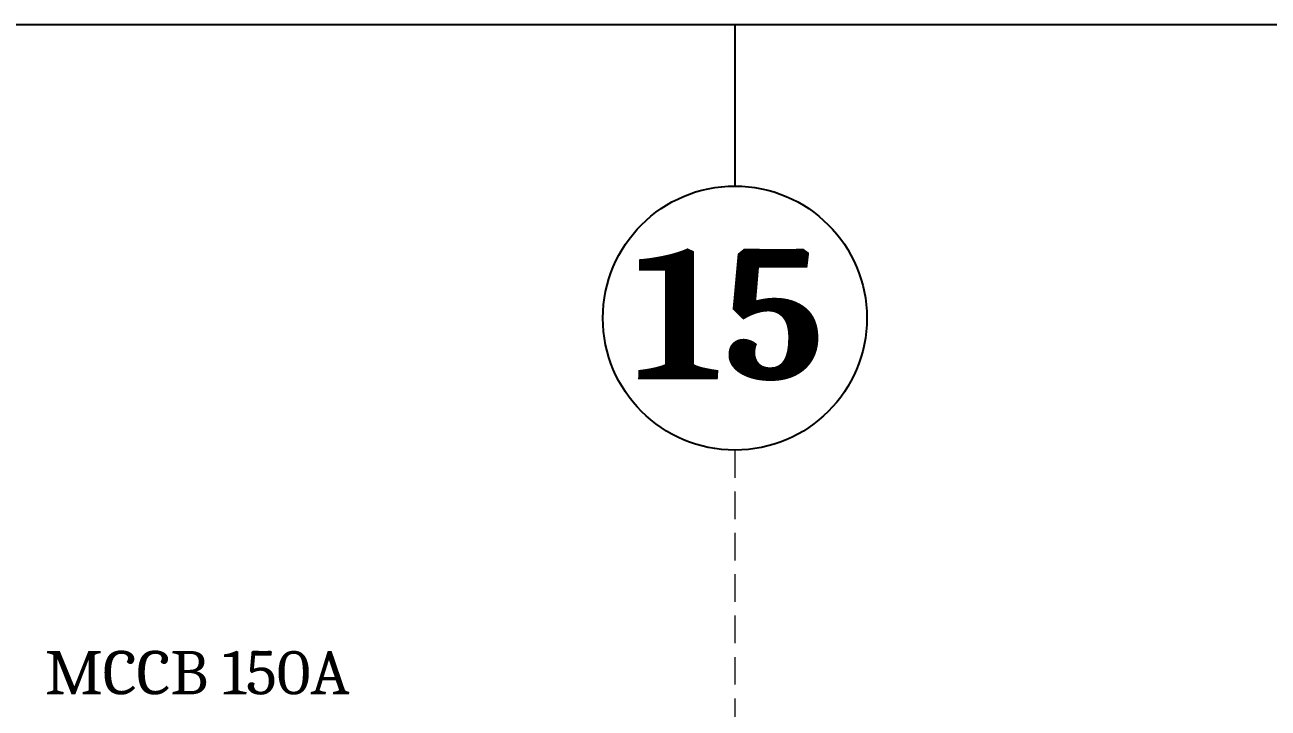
# Model space of a CAD drawing. Extents: x 223136 to 348136, y -32544 to -4064.
# Drawn here: x 324865 to 330592, y -7209 to -4064 of the extents above; entities that cross this region are included whole.
import ezdxf

# ---------------------------------------------------------------- set-up
doc = ezdxf.new("R2010")
doc.units = 0
doc.header["$LTSCALE"] = 20
doc.header["$MEASUREMENT"] = 0
doc.linetypes.add('HIDDEN', pattern=[9.525, 6.35, -3.175])
doc.layers.add('Cuasau', color=10, linetype='Continuous')

msp = doc.modelspace()

# ---------------------------------------------------------------- linework, layer by layer
at = {"linetype": 'ByBlock'}
for p, q in [((348135.508, -4063.542), (223135.508, -4063.542)), ((328135.508, -4063.542), (328135.508, -4805.587))]:
    msp.add_line(p, q, dxfattribs=at)
at = {"color": 3, "linetype": 'HIDDEN', "lineweight": 0}
msp.add_line((328135.508, -6021.637), (328135.508, -10063.875), dxfattribs=at)
at = {"linetype": 'ByBlock'}
msp.add_lwpolyline([(223135.508, -25702.311), (348135.508, -25702.311), (348135.508, -4063.542), (223135.508, -4063.542)], close=True, dxfattribs=at)
msp.add_circle((328135.508, -5413.612), 608.025, dxfattribs=at)

# ---------------------------------------------------------------- texts
at = {"linetype": 'ByBlock', "insert": (327754.851, -5096.016), "char_height": 600, "attachment_point": 1}
msp.add_mtext_dynamic_manual_height_columns('\\pi-85.96099;{\\fCambria|b1|i0|c163|p18;1\\fCambria|b1|i0|c0|p18;5}', width=761.31417, gutter_width=0.4, heights=[0], dxfattribs=at)
at = {"layer": 'Cuasau', "color": 2, "linetype": 'ByBlock', "true_color": 0xf1eb1f, "insert": (324957.5, -6945.942), "char_height": 200, "attachment_point": 1}
msp.add_mtext_dynamic_manual_height_columns('{\\fCambria|b0|i0|c0|p18;MCCB 150A}', width=3865, gutter_width=1, heights=[2687.15], dxfattribs=at)

doc.saveas('drawing.dxf')
